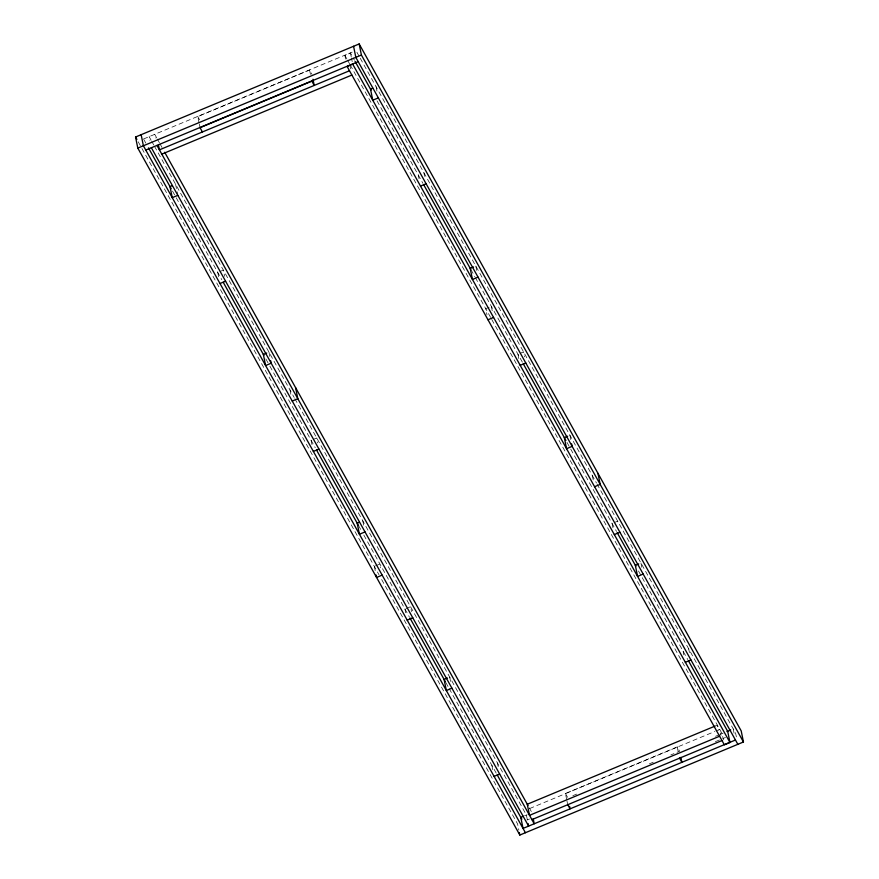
<?xml version="1.0" encoding="UTF-8"?>
<svg xmlns="http://www.w3.org/2000/svg" width="879" height="879" viewBox="0 0 879 879"><rect width="100%" height="100%" fill="white"/><g stroke="black" fill="none" stroke-linecap="round" stroke-linejoin="round"><path stroke-width="0.66" stroke-dasharray="4.39 3.3" d="M143.541 138.981L352.171 52.147M199.028 122.741L197.786 116.577L309.595 70.045L311.979 74.341M345.612 59.069L344.865 55.366L350.457 53.037L354.446 60.211M219.992 271.512L223.354 270.117L224.595 276.281M489.098 307.287L485.746 308.683L486.988 314.836M313.353 439.39L316.715 437.984L317.704 442.917M520.192 353.303L523.554 351.908L524.543 356.83M375.454 565.889L379.926 564.032L380.662 567.724M406.065 608.565L410.537 606.708L411.537 611.63M614.322 522.544L617.673 521.148L618.42 524.84M714.814 726.197L717.352 725.142L718.341 730.075M566.68 799.637L565.439 793.473L677.248 746.941L679.632 751.237L670.842 754.896M529.674 808.537L714.671 731.548M715.935 731.02L719.736 729.438L720.978 735.591M524.587 815.767L527.114 814.712M572.855 795.682L576.624 794.111M649.482 763.785L653.251 762.214M715.528 736.294L719.319 734.723M720.582 734.196L723.109 733.141M526.982 820.052L529.51 819.008M715.385 741.645L721.703 739.019M722.967 738.492L725.505 737.437M356.918 52.268L359.577 57.069M360.247 58.267L596.445 482.989M597.017 484.01L735.613 733.229L736.613 738.151M377.036 100.832L422.887 183.282M470.869 269.556L474.847 276.709M475.385 277.676L522.631 362.631M566.977 442.379L616.52 531.454M638.495 570.965L687.763 659.569M344.865 55.366L346.864 58.948M347.524 60.146L349.523 63.727M350.183 64.925L491.075 318.264M491.735 319.451L722.131 733.734L723.373 739.887M197.786 116.577L199.577 119.797M565.439 793.473L567.823 797.769M156.715 137.915L154.715 134.322L155.462 138.025M157.374 139.102L159.374 142.695M160.033 143.881L162.022 147.474M529.312 807.9L531.312 811.493M151.122 140.233L149.122 136.652L149.869 140.354M151.781 141.431L153.781 145.013M154.44 146.211L294.157 397.44M294.828 398.637L526.389 815.02L527.872 822.403M143.815 139.486L145.815 143.079M172.493 191.051L221.849 279.797M265.876 358.951L269.205 364.95M269.875 366.147L315.22 447.697M358.522 525.554L361.17 530.323M363.829 535.091L409.24 616.75M445.884 682.642L448.554 687.444M449.224 688.642L496.536 773.707M138.223 141.805L378.992 574.745M381.662 579.536L517.599 823.964L518.841 830.117M733.229 728.933L734.47 735.097M688.696 648.856L689.444 652.559M683.104 651.185L683.851 654.877M640.945 562.989L641.934 567.922M677.248 746.941L678.236 751.875M612.081 523.477L613.322 529.63M592.347 475.616L593.6 481.78M569.922 435.281L570.91 440.203M517.962 354.237L518.951 359.159M491.328 306.353L492.581 312.517M475.792 266.04L477.033 272.193M566.933 800.868L567.68 804.56M423.865 172.669L424.612 176.36M418.272 174.987L419.019 178.69M376.113 86.79L377.102 91.724M497.448 762.972L498.184 766.664M350.457 53.037L351.204 56.739M351.446 57.97L352.193 61.662M491.855 765.301L492.844 770.224M350.139 66.419L350.633 68.881M449.685 677.105L450.685 682.027M309.595 70.045L310.584 74.979M404.944 609.037L405.691 612.729M374.333 566.351L375.322 571.284M362.785 520.84L364.027 526.993M311.122 440.313L312.364 446.477M290.004 389.968L290.993 394.891M268.952 352.116L269.952 357.05M199.28 123.972L200.016 127.664M217.761 272.446L218.75 277.368M175.591 184.249L177.58 194.105"/><path stroke-width="1.32" d="M135.553 137.014L359.17 43.95L741.206 730.899L743.447 741.986L519.83 835.05L137.794 148.101L135.553 137.014L136.893 139.409M137.794 148.101L361.401 55.036L359.17 43.95M145.771 150.067L358.203 61.662M349.49 70.749L159.418 149.848L158.429 144.925M161.813 154.144L351.875 75.045M372.762 88.186L370.52 89.12L372.762 100.206L378.355 97.888M172.24 185.645L170.01 186.579L172.24 197.665L177.833 195.336M420.514 186.073L426.106 183.755M219.992 283.532L225.584 281.203M266.722 353.05L263.37 354.446L265.601 365.532L271.193 363.214L270.699 360.742M473.561 266.963L470.21 268.359L472.441 279.456L478.033 277.127M292.235 401.055L297.827 398.725L295.597 387.639M487.977 319.769L493.569 317.44M313.353 451.399L318.945 449.081M520.192 365.323L525.785 362.994M359.434 522.236L357.193 523.17L359.434 534.256L365.027 531.927M567.68 436.204L564.329 437.61L566.559 448.697L572.152 446.367L571.658 443.906M382.156 575.119L376.564 577.448L376.069 574.976M594.589 486.713L600.181 484.384L597.94 473.298M407.186 620.124L412.778 617.794M614.322 534.564L619.904 532.234M638.703 563.922L635.352 565.318L637.583 576.404L643.175 574.075M447.455 678.028L444.104 679.434L446.334 690.52L451.927 688.191M685.345 662.272L690.938 659.953M494.086 776.388L499.679 774.058M714.814 726.197L527.279 804.241L529.521 815.338L719.593 736.228M523.324 816.294L520.797 817.338L523.038 828.425L735.459 740.019M726.911 731.559L730.702 729.988M531.905 819.624L721.978 740.525M729.955 742.491L724.362 744.821L347.106 66.452L352.688 64.134L729.955 742.491L727.713 731.405L688.433 660.766M361.401 55.036L743.447 741.986M737.855 744.315L355.819 57.366L353.578 46.279M355.105 61.409L371.059 90.087M423.557 184.48L470.737 269.315M523.291 363.829L565.911 440.456M617.179 532.652L635.825 566.175M679.478 758.028L681.873 762.324L680.873 757.401M202.412 131.96L200.016 127.664L311.825 81.132L314.221 85.428L312.968 79.275M567.68 804.56L570.064 808.856L569.57 806.395M164.681 152.254L527.982 805.505M156.956 145.42L534.212 823.777L533.223 818.843M151.364 147.738L528.62 826.106L528.125 823.634M148.485 147.881L171.163 188.655M223.189 282.203L263.865 355.358M316.561 450.092L358.522 525.554M409.911 617.948L445.422 681.818M497.195 774.904L521.851 819.239M525.422 832.721L143.387 145.771L141.145 134.685M519.335 832.589L519.83 835.05"/></g></svg>
